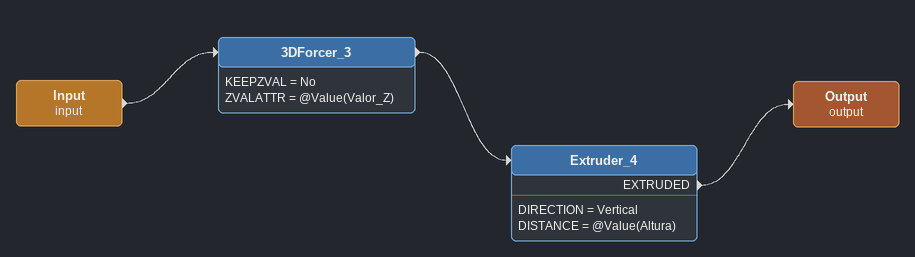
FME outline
Input (input)
    -> 3DForcer_3
3DForcer_3
    KEEPZVAL = No
    ZVALATTR = @Value(Valor_Z)
    -> Extruder_4
Extruder_4
    DIRECTION = Vertical
    DISTANCE = @Value(Altura)
    EXTRUDED -> Output (output)
Output (output)
